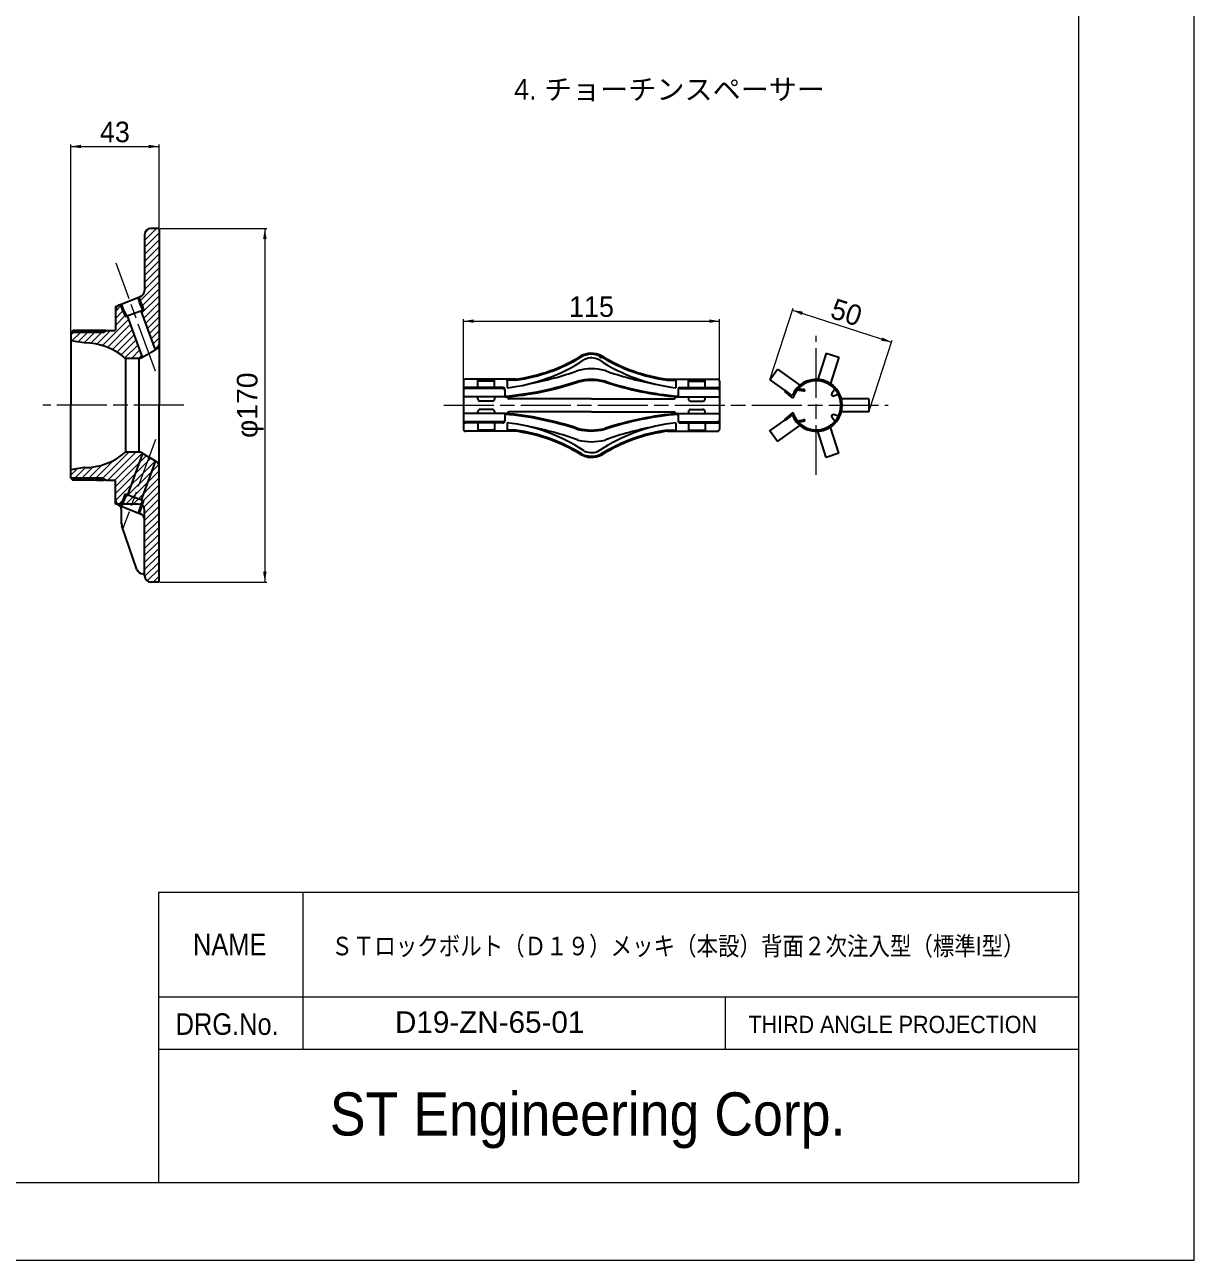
# Model space of a CAD drawing. Units: millimetres at full size, sheet at 1:2; some dimension numbers follow another scale. Extents: x 1970 to 3652, y 1102 to 2290.
# Drawn here: x 3090 to 3652, y 1102 to 1696 of the extents above; entities that cross this region are included whole.
import ezdxf
from ezdxf.enums import TextEntityAlignment as Align

# ---------------------------------------------------------------- set-up
doc = ezdxf.new("R2010")
doc.units = ezdxf.units.MM
doc.header["$LTSCALE"] = 2
doc.header["$PDMODE"] = 32
doc.header["$PDSIZE"] = 1
doc.linetypes.add('CHAIN', pattern=[18.5, 12, -1.5, 3.5, -1.5])
for name, color, linetype, lineweight in [('1外形線', 7, 'Continuous', 35), ('2細い実線', 3, 'Continuous', 20), ('4中心線', 1, 'CHAIN', 15), ('6寸法線', 4, 'Continuous', 13), ('7 枠・タイトル', 7, 'Continuous', 13), ('Defpoints_2', 7, 'Continuous', 13)]:
    doc.layers.add(name, color=color, linetype=linetype, lineweight=lineweight)
doc.styles.add('ＭＳ Ｐゴシック', font='')
doc.styles.get('ＭＳ Ｐゴシック').set_extended_font_data('MS PGothic')
pattern_1 = [(45, (2681.316, 1275.135), (-1.6838, 1.6838), [])]

# ---------------------------------------------------------------- blocks, each defined once
blk = doc.blocks.new('filled_arrow')
at = {"color": 0, "linetype": 'Continuous', "lineweight": -2}
blk.add_solid([(7.5, 1.25), (0, 0), (7.5, -1.25)], dxfattribs=at)

msp = doc.modelspace()

# ---------------------------------------------------------------- hatches: boundary and pattern name
at = {"layer": '2細い実線'}
h = msp.add_hatch(dxfattribs=at)
h.set_pattern_fill('USER', color=256, style=0, pattern_type=2)
h.set_pattern_definition(pattern_1)
h.paths.add_polyline_path([(3154.176, 1598.551), (3150.176, 1598.551, 0.41421), (3147.176, 1595.551), (3147.176, 1568.611, -0.3153), (3145.202, 1565.792), (3144.646, 1565.569), (3145.988, 1561.489), (3146.685, 1559.37), (3145.585, 1558.969), (3152.408, 1540.226), (3152.677, 1540.381, 0.26786), (3154.176, 1542.979)])
h = msp.add_hatch(dxfattribs=at)
h.set_pattern_fill('USER', color=256, style=0, pattern_type=2)
h.set_pattern_definition(pattern_1)
h.paths.add_polyline_path([(3138.019, 1536.051), (3144.372, 1536.051, 0.13156), (3145.871, 1536.452), (3146.252, 1536.672), (3139.008, 1556.575), (3137.908, 1556.175), (3137.08, 1558.247), (3135.6, 1561.949), (3134.974, 1561.699, 0.29802), (3133.176, 1558.95), (3133.176, 1549.751, -0.41421), (3132.976, 1549.551), (3128.908, 1549.551), (3127.176, 1548.551), (3111.676, 1548.551), (3111.676, 1544.551), (3118.176, 1543.551, -0.18268)])
h = msp.add_hatch(dxfattribs=at)
h.set_pattern_fill('USER', color=256, style=0, pattern_type=2)
h.set_pattern_definition(pattern_1)
h.paths.add_polyline_path([(3144.176, 1466.051, -0.41421), (3147.176, 1463.051), (3147.176, 1431.551, 0.41421), (3150.176, 1428.551), (3154.176, 1428.551), (3154.176, 1484.122, 0.26786), (3152.677, 1486.72), (3145.871, 1490.649, 0.13156), (3144.372, 1491.051), (3138.019, 1491.051, -0.18268), (3118.176, 1483.551), (3111.676, 1482.551), (3111.676, 1478.551), (3127.176, 1478.551), (3128.908, 1477.551), (3132.976, 1477.551, -0.41421), (3133.176, 1477.351), (3133.176, 1466.051)])

# ---------------------------------------------------------------- linework, layer by layer
at = {"layer": '1外形線'}
for p, q in [((3154.176, 1598.551), (3150.176, 1598.551)), ((3154.176, 1598.551), (3151.176, 1598.551)), ((3154.176, 1598.551), (3154.176, 1513.551)), ((3147.176, 1595.551), (3147.176, 1568.611)), ((3135.15, 1561.769), (3145.202, 1565.792)), ((3145.442, 1561.29), (3144.105, 1565.353)), ((3145.988, 1561.489), (3144.646, 1565.569)), ((3133.176, 1561.051), (3133.176, 1549.751)), ((3134.034, 1561.051), (3133.176, 1561.051)), ((3137.08, 1558.247), (3135.6, 1561.949)), ((3137.626, 1558.445), (3136.139, 1562.165)), ((3137.08, 1558.247), (3137.908, 1556.175)), ((3137.626, 1558.445), (3138.454, 1556.374)), ((3137.908, 1556.175), (3146.685, 1559.37)), ((3146.252, 1536.672), (3139.008, 1556.575)), ((3145.442, 1561.29), (3146.139, 1559.171)), ((3152.408, 1540.226), (3145.585, 1558.969)), ((3145.988, 1561.489), (3146.685, 1559.37)), ((3111.676, 1548.551), (3112.676, 1549.551)), ((3111.676, 1548.551), (3111.676, 1513.551)), ((3127.176, 1548.551), (3111.676, 1548.551)), ((3118.176, 1543.551), (3111.676, 1544.551)), ((3128.576, 1549.551), (3112.676, 1549.551)), ((3124.176, 1549.551), (3127.576, 1549.551)), ((3127.176, 1548.551), (3128.908, 1549.551)), ((3127.176, 1549.551), (3127.176, 1548.551)), ((3128.576, 1549.551), (3132.976, 1549.551)), ((3145.872, 1536.453), (3152.676, 1540.381)), ((3474.899, 1538.561), (3470.811, 1525.981)), ((3474.899, 1538.561), (3480.967, 1536.59)), ((3144.372, 1536.051), (3138.019, 1536.051)), ((3138.019, 1536.051), (3138.019, 1491.051)), ((3144.372, 1536.051), (3144.372, 1491.051)), ((3358.733, 1535.563), (3358.532, 1535.469)), ((3366.722, 1536.917), (3366.452, 1537.048)), ((3366.668, 1537.499), (3366.983, 1537.343)), ((3480.967, 1536.59), (3476.879, 1524.009)), ((3355.363, 1530.182), (3355.677, 1530.296)), ((3368.739, 1530.191), (3368.425, 1530.296)), ((3447.772, 1525.804), (3451.522, 1530.965)), ((3451.522, 1530.965), (3462.223, 1523.19)), ((3300.466, 1525.051), (3300.466, 1502.051)), ((3325.551, 1526.051), (3301.466, 1526.051)), ((3325.551, 1526.051), (3301.466, 1526.051)), ((3319.466, 1522.051), (3301.466, 1522.051)), ((3319.466, 1521.551), (3301.466, 1521.551)), ((3307.466, 1522.051), (3307.466, 1526.051)), ((3315.466, 1525.051), (3307.466, 1525.051)), ((3315.466, 1522.051), (3315.466, 1526.051)), ((3320.466, 1521.051), (3320.466, 1517.551)), ((3325.551, 1525.551), (3321.466, 1525.551)), ((3321.466, 1525.109), (3321.466, 1525.551)), ((3321.466, 1525.109), (3321.466, 1522.954)), ((3321.466, 1522.954), (3321.466, 1521.939)), ((3355.355, 1525.139), (3355.492, 1525.157)), ((3355.541, 1524.667), (3355.677, 1524.683)), ((3368.728, 1525.058), (3368.24, 1525.157)), ((3368.544, 1524.645), (3368.425, 1524.683)), ((3398.482, 1525.556), (3402.636, 1525.556)), ((3398.551, 1526.051), (3422.636, 1526.051)), ((3402.636, 1525.556), (3402.636, 1521.943)), ((3402.636, 1522.954), (3402.636, 1521.943)), ((3403.636, 1521.051), (3403.636, 1517.551)), ((3404.636, 1522.051), (3422.636, 1522.051)), ((3404.636, 1521.551), (3422.636, 1521.551)), ((3408.636, 1522.051), (3408.636, 1526.051)), ((3408.636, 1525.051), (3416.636, 1525.051)), ((3416.636, 1522.051), (3416.636, 1526.051)), ((3423.636, 1525.051), (3423.636, 1502.051)), ((3447.772, 1525.804), (3454.96, 1520.582)), ((3455.22, 1520.878), (3454.799, 1520.398)), ((3458.473, 1518.029), (3455.22, 1520.878)), ((3460.914, 1520.978), (3463.998, 1520.503)), ((3461.407, 1521.548), (3464.024, 1521.145)), ((3478.997, 1521.356), (3477.558, 1519.192)), ((3320.466, 1517.551), (3300.466, 1517.551)), ((3307.466, 1516.551), (3307.466, 1517.551)), ((3314.466, 1515.551), (3308.466, 1515.551)), ((3315.466, 1517.551), (3315.466, 1516.551)), ((3362.051, 1516.704), (3322.466, 1516.704)), ((3362.051, 1516.704), (3401.636, 1516.704)), ((3403.636, 1517.551), (3423.636, 1517.551)), ((3408.636, 1517.551), (3408.636, 1516.551)), ((3409.636, 1515.551), (3415.636, 1515.551)), ((3416.636, 1516.551), (3416.636, 1517.551)), ((3458.768, 1516.923), (3454.799, 1520.398)), ((3480.778, 1518.679), (3478.466, 1517.98)), ((3495.414, 1516.704), (3482.187, 1516.704)), ((3495.414, 1516.704), (3495.414, 1510.324)), ((3111.676, 1478.551), (3111.676, 1513.551)), ((3154.176, 1428.551), (3154.176, 1513.551)), ((3320.466, 1509.551), (3300.466, 1509.551)), ((3307.466, 1509.551), (3307.466, 1510.551)), ((3314.466, 1511.551), (3308.466, 1511.551)), ((3315.466, 1510.551), (3315.466, 1509.551)), ((3320.466, 1509.551), (3320.475, 1509.655)), ((3320.466, 1509.551), (3320.466, 1506.051)), ((3362.051, 1510.324), (3322.466, 1510.324)), ((3362.051, 1510.324), (3401.636, 1510.324)), ((3403.636, 1509.551), (3403.633, 1509.586)), ((3403.636, 1509.551), (3423.636, 1509.551)), ((3403.636, 1509.551), (3403.636, 1506.051)), ((3408.636, 1510.551), (3408.636, 1509.551)), ((3409.636, 1511.551), (3415.636, 1511.551)), ((3416.636, 1509.551), (3416.636, 1510.551)), ((3458.768, 1510.104), (3454.8, 1506.63)), ((3458.474, 1508.999), (3455.22, 1506.15)), ((3458.473, 1508.999), (3458.473, 1508.999)), ((3480.778, 1508.349), (3478.466, 1509.048)), ((3495.414, 1510.324), (3482.187, 1510.324)), ((3319.466, 1505.551), (3301.466, 1505.551)), ((3319.466, 1505.051), (3301.466, 1505.051)), ((3307.466, 1505.051), (3307.466, 1501.051)), ((3315.466, 1505.051), (3315.466, 1501.051)), ((3321.466, 1505.162), (3321.466, 1501.051)), ((3402.636, 1505.158), (3402.636, 1501.051)), ((3404.636, 1505.551), (3422.636, 1505.551)), ((3404.636, 1505.051), (3422.636, 1505.051)), ((3408.636, 1505.051), (3408.636, 1501.051)), ((3416.636, 1505.051), (3416.636, 1501.051)), ((3447.753, 1501.21), (3454.96, 1506.446)), ((3451.522, 1496.062), (3462.223, 1503.837)), ((3455.22, 1506.15), (3454.8, 1506.63)), ((3460.914, 1506.049), (3463.998, 1506.525)), ((3461.407, 1505.479), (3464.024, 1505.883)), ((3480.967, 1490.438), (3476.879, 1503.018)), ((3478.997, 1505.672), (3477.558, 1507.836)), ((3325.551, 1501.051), (3301.466, 1501.051)), ((3315.466, 1501.551), (3307.466, 1501.551)), ((3325.551, 1501.551), (3321.466, 1501.551)), ((3355.355, 1501.962), (3355.492, 1501.944)), ((3355.363, 1496.919), (3355.677, 1496.805)), ((3355.541, 1502.434), (3355.677, 1502.418)), ((3368.728, 1502.043), (3368.24, 1501.944)), ((3368.544, 1502.456), (3368.425, 1502.418)), ((3368.425, 1496.805), (3368.739, 1496.91)), ((3398.551, 1501.551), (3402.636, 1501.551)), ((3398.551, 1501.051), (3422.636, 1501.051)), ((3408.636, 1501.551), (3416.636, 1501.551)), ((3451.39, 1496.204), (3447.64, 1501.366)), ((3474.899, 1488.467), (3470.811, 1501.047)), ((3144.372, 1491.051), (3138.019, 1491.051)), ((3358.53, 1491.629), (3358.733, 1491.538)), ((3146.252, 1490.429), (3139.008, 1470.526)), ((3152.408, 1486.875), (3145.585, 1468.132)), ((3145.872, 1490.649), (3152.676, 1486.72)), ((3366.452, 1490.053), (3366.722, 1490.184)), ((3366.668, 1489.603), (3366.983, 1489.758)), ((3480.967, 1490.438), (3474.899, 1488.467)), ((3118.176, 1483.551), (3111.676, 1482.551)), ((3127.176, 1478.551), (3111.676, 1478.551)), ((3111.676, 1478.551), (3112.676, 1477.551)), ((3128.576, 1477.551), (3112.676, 1477.551)), ((3124.176, 1477.551), (3127.576, 1477.551)), ((3127.176, 1478.551), (3128.908, 1477.551)), ((3127.176, 1477.551), (3127.176, 1478.551)), ((3128.576, 1477.551), (3132.976, 1477.551)), ((3133.176, 1466.051), (3133.176, 1477.351)), ((3137.908, 1470.926), (3135.6, 1465.152)), ((3138.454, 1470.728), (3136.139, 1464.936)), ((3137.908, 1470.926), (3146.685, 1467.732)), ((3146.139, 1467.93), (3144.105, 1461.748)), ((3146.685, 1467.732), (3144.646, 1461.532)), ((3144.176, 1466.051), (3133.176, 1466.051)), ((3144.176, 1466.051), (3133.176, 1466.051)), ((3135.15, 1465.332), (3145.202, 1461.309)), ((3136.176, 1456.547), (3136.176, 1463.051)), ((3136.176, 1456.547), (3136.176, 1463.051)), ((3147.176, 1431.551), (3147.176, 1463.051)), ((3143.484, 1434.584), (3136.336, 1455.58)), ((3143.484, 1434.584), (3136.336, 1455.58)), ((3154.176, 1428.551), (3150.176, 1428.551)), ((3154.176, 1428.551), (3151.176, 1428.551))]:
    msp.add_line(p, q, dxfattribs=at)
for points in [[(3463.892, 1520.526), (3463.904, 1520.522), (3463.943, 1520.512), (3463.982, 1520.502), (3464.021, 1520.494), (3464.06, 1520.486), (3464.098, 1520.481), (3464.137, 1520.477), (3464.175, 1520.474), (3464.213, 1520.473), (3464.249, 1520.473), (3464.286, 1520.476), (3464.32, 1520.478), (3464.353, 1520.483), (3464.385, 1520.49), (3464.416, 1520.496), (3464.445, 1520.506), (3464.472, 1520.516), (3464.497, 1520.528), (3464.52, 1520.541), (3464.541, 1520.555), (3464.559, 1520.571), (3464.576, 1520.586), (3464.59, 1520.605), (3464.602, 1520.623), (3464.611, 1520.641), (3464.619, 1520.662), (3464.623, 1520.681), (3464.624, 1520.703), (3464.624, 1520.724), (3464.62, 1520.746), (3464.615, 1520.769), (3464.606, 1520.792), (3464.596, 1520.814), (3464.583, 1520.838), (3464.567, 1520.86), (3464.549, 1520.882), (3464.529, 1520.904), (3464.506, 1520.926), (3464.482, 1520.948), (3464.456, 1520.969), (3464.428, 1520.989), (3464.398, 1521.008), (3464.366, 1521.028), (3464.334, 1521.045), (3464.3, 1521.062), (3464.265, 1521.078), (3464.228, 1521.093), (3464.191, 1521.106), (3464.153, 1521.119), (3464.115, 1521.131), (3464.076, 1521.14), (3464.037, 1521.149), (3463.998, 1521.155), (3463.959, 1521.16), (3463.92, 1521.166), (3463.882, 1521.168), (3463.863, 1521.168)], [(3463.863, 1505.859), (3463.876, 1505.859), (3463.913, 1505.862), (3463.952, 1505.866), (3463.99, 1505.871), (3464.029, 1505.878), (3464.068, 1505.887), (3464.107, 1505.896), (3464.146, 1505.906), (3464.184, 1505.919), (3464.221, 1505.932), (3464.257, 1505.947), (3464.293, 1505.962), (3464.327, 1505.979), (3464.36, 1505.997), (3464.392, 1506.016), (3464.422, 1506.035), (3464.451, 1506.055), (3464.477, 1506.075), (3464.502, 1506.098), (3464.524, 1506.118), (3464.545, 1506.141), (3464.563, 1506.164), (3464.58, 1506.186), (3464.593, 1506.21), (3464.605, 1506.232), (3464.614, 1506.254), (3464.619, 1506.277), (3464.623, 1506.299), (3464.624, 1506.32), (3464.623, 1506.342), (3464.619, 1506.362), (3464.612, 1506.383), (3464.605, 1506.402), (3464.593, 1506.421), (3464.579, 1506.437), (3464.563, 1506.454), (3464.545, 1506.47), (3464.524, 1506.484), (3464.501, 1506.497), (3464.476, 1506.509), (3464.45, 1506.519), (3464.421, 1506.529), (3464.391, 1506.536), (3464.36, 1506.543), (3464.326, 1506.548), (3464.292, 1506.552), (3464.256, 1506.555), (3464.219, 1506.555), (3464.183, 1506.553), (3464.144, 1506.552), (3464.106, 1506.548), (3464.067, 1506.543), (3464.028, 1506.535), (3463.989, 1506.527), (3463.95, 1506.518), (3463.912, 1506.508), (3463.892, 1506.501)]]:
    msp.add_lwpolyline(points, dxfattribs=at)
for centre, radius, start, end in [((3150.176, 1595.551), 3, 90, 180), ((3144.176, 1568.611), 3, 290, 0), ((3136.176, 1558.95), 3, 110, 180), ((3132.976, 1549.751), 0.2, 270, 0), ((3118.176, 1513.551), 30, 48.59038, 90), ((3151.176, 1542.979), 3, 300, 0), ((3362.051, 1527.892), 10.659, 64.33057, 118.79455), ((3144.372, 1539.051), 3, 270, 300), ((3311.759, 1606.068), 84.687, 276.58154, 303.52457), ((3314.408, 1606.974), 81.687, 277.84068, 301.52457), ((3314.408, 1606.974), 82.187, 277.84068, 301.52457), ((3362.051, 1527.892), 10.159, 64.33057, 118.79455), ((3362.051, 1528.66), 7.659, 61.20545, 115.66943), ((3412.344, 1606.071), 84.687, 236.47543, 263.41738), ((3409.694, 1606.974), 82.187, 238.47543, 262.15932), ((3409.694, 1606.974), 81.687, 238.47543, 262.15932), ((3304.009, 1673.198), 151.957, 280.65703, 289.75203), ((3362.051, 1504.444), 26.626, 76.14958, 103.85042), ((3420.093, 1673.207), 151.957, 250.24797, 259.31284), ((3301.466, 1525.051), 1, 90, 180), ((3301.466, 1521.051), 1, 90, 180), ((3301.466, 1520.551), 1, 90, 180), ((3319.466, 1521.051), 1, 0, 90), ((3319.466, 1520.551), 1, 0, 90), ((3307.385, 1669.326), 151.957, 274.93826, 288.40203), ((3307.571, 1668.854), 151.957, 274.87129, 288.40203), ((3361.866, 1499.305), 26.626, 76.14958, 103.85042), ((3362.051, 1498.831), 26.626, 76.14958, 103.85042), ((3416.136, 1668.957), 151.957, 251.74797, 265.28031), ((3416.321, 1669.37), 151.957, 251.74797, 265.21151), ((3404.636, 1521.051), 1, 90, 180), ((3404.636, 1520.551), 1, 90, 180), ((3422.636, 1525.051), 1, 0, 90), ((3422.636, 1521.051), 1, 0, 90), ((3422.636, 1520.551), 1, 0, 90), ((3470.115, 1513.514), 12.486, 201.19866, 158.80134), ((3470.115, 1513.514), 11.848, 196.72392, 163.27677), ((3470.115, 1513.514), 12.486, 210.19109, 149.80891), ((3470.115, 1513.514), 11.848, 205.029, 154.971), ((3308.466, 1516.551), 1, 180, 270), ((3314.466, 1516.551), 1, 270, 0), ((3322.466, 1517.704), 1, 189.72537, 270), ((3401.636, 1517.704), 1, 270, 354.10486), ((3409.636, 1516.551), 1, 180, 270), ((3415.636, 1516.551), 1, 270, 0), ((3478.213, 1518.736), 0.798, 141.69006, 294.03097), ((3308.466, 1510.551), 1, 90, 180), ((3314.466, 1510.551), 1, 0, 90), ((3307.385, 1357.775), 151.957, 71.59797, 85.06174), ((3307.571, 1358.247), 151.957, 71.59797, 85.12871), ((3322.466, 1509.324), 1, 90, 166.0498), ((3416.136, 1358.145), 151.957, 94.71969, 108.25203), ((3416.321, 1357.732), 151.957, 94.78849, 108.25203), ((3401.636, 1509.324), 1, 10.0985, 90), ((3409.636, 1510.551), 1, 90, 180), ((3415.636, 1510.551), 1, 0, 90), ((3470.115, 1513.514), 12.486, 198.05076, 198.50586), ((3478.213, 1508.292), 0.798, 65.96903, 218.30994), ((3301.466, 1506.551), 1, 180, 270), ((3301.466, 1506.051), 1, 180, 270), ((3319.466, 1506.551), 1, 270, 0), ((3319.466, 1506.051), 1, 270, 0), ((3311.759, 1421.033), 84.687, 56.47543, 83.41846), ((3304.009, 1353.903), 151.957, 70.24797, 79.34297), ((3412.344, 1421.03), 84.687, 96.58262, 123.52457), ((3420.093, 1353.894), 151.957, 100.68716, 109.75203), ((3404.636, 1506.551), 1, 180, 270), ((3404.636, 1506.051), 1, 180, 270), ((3422.636, 1506.551), 1, 270, 0), ((3422.636, 1506.051), 1, 270, 0), ((3301.466, 1502.051), 1, 180, 270), ((3314.408, 1420.127), 81.687, 58.47543, 82.15932), ((3314.408, 1420.127), 82.187, 58.47543, 82.15932), ((3361.866, 1527.796), 26.626, 256.14958, 283.85042), ((3362.051, 1528.27), 26.626, 256.14958, 283.85042), ((3409.694, 1420.127), 82.187, 97.84068, 121.52457), ((3409.694, 1420.127), 81.687, 97.84068, 121.52457), ((3422.636, 1502.051), 1, 270, 0), ((3118.176, 1513.551), 30, 270, 311.40962), ((3144.372, 1488.051), 3, 60, 90), ((3362.051, 1522.657), 26.626, 256.14958, 283.85042), ((3362.051, 1498.441), 7.659, 244.33057, 298.79455), ((3151.176, 1484.122), 3, 0, 60), ((3362.051, 1499.21), 10.659, 241.20545, 295.66943), ((3362.051, 1499.21), 10.159, 241.20545, 295.66943), ((3132.976, 1477.351), 0.2, 0, 90), ((3136.176, 1468.151), 3, 180, 250), ((3133.176, 1463.051), 3, 0, 90), ((3133.176, 1463.051), 3, 0, 90), ((3144.176, 1463.051), 3, 0, 90), ((3144.176, 1458.49), 3, 0, 70), ((3139.176, 1456.547), 3, 180, 198.79989), ((3139.176, 1456.547), 3, 180, 198.79989), ((3146.324, 1435.551), 3, 198.79989, 270), ((3146.324, 1435.551), 3, 198.79989, 270), ((3146.176, 1431.562), 1, 0, 81.50092), ((3150.176, 1431.551), 3, 180, 270)]:
    msp.add_arc(centre, radius, start, end, dxfattribs=at)
msp.add_point((3366.722, 1536.917), dxfattribs=at)
at = {"layer": '4中心線'}
for p, q in [((3152.399, 1530.016), (3133.528, 1581.864)), ((3470.115, 1480.039), (3470.115, 1546.988)), ((3166.103, 1513.551), (3098.334, 1513.551)), ((3291.1, 1513.551), (3504.603, 1513.551)), ((3152.399, 1497.086), (3136.798, 1454.223))]:
    msp.add_line(p, q, dxfattribs=at)
at = {"layer": '6寸法線'}
for p, q in [((3111.676, 1549.051), (3111.676, 1638.945)), ((3111.676, 1637.945), (3154.176, 1637.945)), ((3154.176, 1599.051), (3154.176, 1638.945)), ((3154.676, 1598.551), (3206.026, 1598.551)), ((3205.026, 1598.551), (3205.026, 1428.551)), ((3447.926, 1526.279), (3458.968, 1560.263)), ((3458.659, 1559.312), (3506.302, 1543.832)), ((3300.466, 1525.551), (3300.466, 1554.985)), ((3300.466, 1553.985), (3423.636, 1553.985)), ((3423.636, 1525.551), (3423.636, 1554.985)), ((3495.569, 1510.799), (3506.611, 1544.783)), ((3154.676, 1428.551), (3206.026, 1428.551))]:
    msp.add_line(p, q, dxfattribs=at)
at = {"layer": '7 枠・タイトル'}
for p, q in [((3596.176, 2253.272), (3596.176, 1139.718)), ((3153.858, 1279.415), (3153.858, 1139.719)), ((3153.858, 1279.415), (3596.176, 1279.415)), ((3223.228, 1279.415), (3223.228, 1203.962)), ((3153.858, 1229.113), (3596.176, 1229.113)), ((3426.306, 1229.113), (3426.306, 1203.962)), ((3153.858, 1203.962), (3596.176, 1203.962)), ((3596.176, 1139.719), (2025.479, 1139.719))]:
    msp.add_line(p, q, dxfattribs=at)
at = {"layer": 'Defpoints_2'}
msp.add_lwpolyline([(1969.828, 1102.495), (3651.828, 1102.495), (3651.828, 2290.495), (1969.828, 2290.495)], close=True, dxfattribs=at)

# ---------------------------------------------------------------- block references
at = {"layer": '6寸法線', "xscale": 0.667, "yscale": 0.667}
for p in [(3111.676, 1637.945), (3300.466, 1553.985)]:
    msp.add_blockref('filled_arrow', p, dxfattribs=at)
for p, rotation in [((3154.176, 1637.945), 180), ((3205.026, 1598.551), 270), ((3458.659, 1559.312), 342), ((3423.636, 1553.985), 180), ((3506.302, 1543.832), 162), ((3205.026, 1428.551), 90)]:
    msp.add_blockref('filled_arrow', p, dxfattribs=dict(at, rotation=rotation))

# ---------------------------------------------------------------- texts
at = {"layer": '6寸法線', "style": 'ＭＳ Ｐゴシック'}
for s, p in [('43', (3132.926, 1644.945)), ('115', (3362.051, 1560.985))]:
    msp.add_text(s, height=9.897, dxfattribs=at).set_placement(p, align=Align.MIDDLE_CENTER)
msp.add_text('50', height=9.897, rotation=342, dxfattribs=at).set_placement((3484.644, 1558.229), align=Align.MIDDLE_CENTER)
at = {"layer": '6寸法線', "style": 'ＭＳ Ｐゴシック', "width": 1.05}
msp.add_text('φ170', height=9.897, rotation=90, dxfattribs=at).set_placement((3196.52, 1513.551), align=Align.MIDDLE_CENTER)
at = {"layer": '7 枠・タイトル', "style": 'ＭＳ Ｐゴシック'}
msp.add_text('4. チョーチンスペーサー', height=9.897, dxfattribs=at).set_placement((3324.869, 1657.49), align=Align.BOTTOM_LEFT)
for s, height, width, p in [('NAME', 10.37, 0.9, (3170.48, 1246.021)), ('ＳＴロックボルト（Ｄ１９）メッキ（本設）背面２次注入型（標準I型）', 8.908, 0.85, (3236.976, 1246.446)), ('DRG.No.', 10.37, 0.9, (3162.142, 1207.753)), ('D19-ZN-65-01', 10.37, 1.05, (3267.584, 1208.725)), ('THIRD ANGLE PROJECTION', 8.297, 0.95, (3437.558, 1209.242)), ('ST Engineering Corp.', 20.74, 0.95, (3236.252, 1156.249))]:
    msp.add_text(s, height=height, dxfattribs=dict(at, width=width)).set_placement(p, align=Align.BOTTOM_LEFT)

doc.saveas('drawing.dxf')
